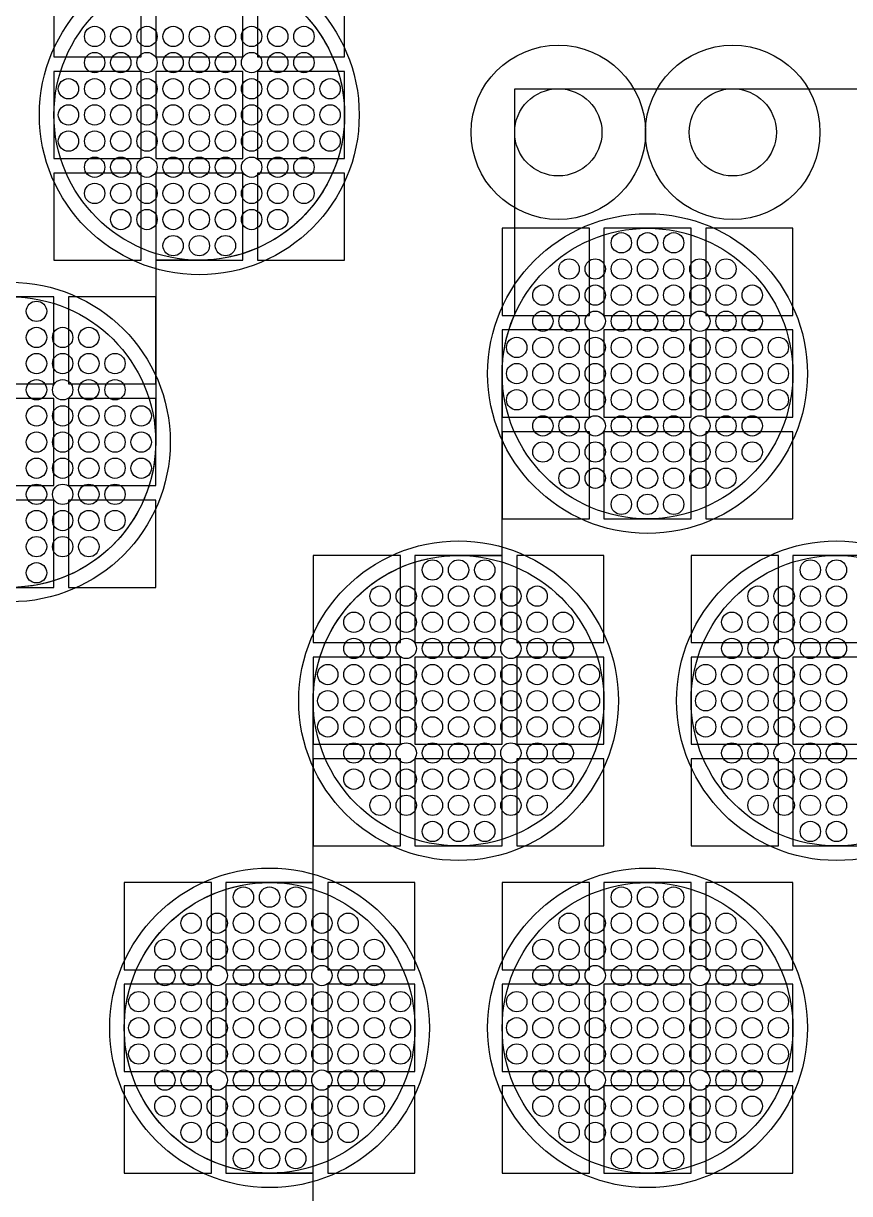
# Model space of a CAD drawing. Extents: x -49 to 54, y -38 to 38.
# Drawn here: x -27.935 to -25.093, y 10.426 to 14.453 of the extents above; entities that cross this region are included whole.
import ezdxf

# ---------------------------------------------------------------- set-up
doc = ezdxf.new("R2010")
doc.units = 0
for name, color, linetype in [('ADHESIVE_VIA_OPENINGS', 30, 'CONTINUOUS'), ('BACK_LAYER', 5, 'CONTINUOUS'), ('COND_LAYER_LOWER_ELECTRODE', 6, 'CONTINUOUS'), ('CONDUCTIVE_LAYER_BACK_LAYER', 2, 'CONTINUOUS'), ('EMITTER', 3, 'CONTINUOUS'), ('LOWER_ELECTRODE', 1, 'CONTINUOUS'), ('SUBSTRATE_VIA', 4, 'CONTINUOUS')]:
    doc.layers.add(name, color=color, linetype=linetype)

msp = doc.modelspace()

# ---------------------------------------------------------------- linework, layer by layer
at = {"layer": 'ADHESIVE_VIA_OPENINGS'}
for centre in [(-26.0953, 14.0785), (-25.4953, 14.0785)]:
    msp.add_circle(centre, 0.3, dxfattribs=at)
at = {"layer": 'BACK_LAYER'}
for points in [[(-27.8302, 14.3384), (-27.5302, 14.3384), (-27.5302, 14.6384), (-27.8302, 14.6384)], [(-27.4802, 14.3384), (-27.1802, 14.3384), (-27.1802, 14.6384), (-27.4802, 14.6384)], [(-27.1302, 14.3384), (-26.8302, 14.3384), (-26.8302, 14.6384), (-27.1302, 14.6384)], [(-27.8302, 13.9884), (-27.5302, 13.9884), (-27.5302, 14.2884), (-27.8302, 14.2884)], [(-27.4802, 13.9884), (-27.1802, 13.9884), (-27.1802, 14.2884), (-27.4802, 14.2884)], [(-27.1302, 13.9884), (-26.8302, 13.9884), (-26.8302, 14.2884), (-27.1302, 14.2884)], [(-27.8302, 13.6384), (-27.5302, 13.6384), (-27.5302, 13.9384), (-27.8302, 13.9384)], [(-27.4802, 13.6384), (-27.1802, 13.6384), (-27.1802, 13.9384), (-27.4802, 13.9384)], [(-27.1302, 13.6384), (-26.8302, 13.6384), (-26.8302, 13.9384), (-27.1302, 13.9384)], [(-26.2884, 13.4482), (-25.9884, 13.4482), (-25.9884, 13.7482), (-26.2884, 13.7482)], [(-25.9384, 13.4482), (-25.6384, 13.4482), (-25.6384, 13.7482), (-25.9384, 13.7482)], [(-25.5884, 13.4482), (-25.2884, 13.4482), (-25.2884, 13.7482), (-25.5884, 13.7482)], [(-28.1302, 13.2125), (-27.8302, 13.2125), (-27.8302, 13.5125), (-28.1302, 13.5125)], [(-27.7802, 13.2125), (-27.4802, 13.2125), (-27.4802, 13.5125), (-27.7802, 13.5125)], [(-26.2884, 13.0982), (-25.9884, 13.0982), (-25.9884, 13.3982), (-26.2884, 13.3982)], [(-25.9384, 13.0982), (-25.6384, 13.0982), (-25.6384, 13.3982), (-25.9384, 13.3982)], [(-25.5884, 13.0982), (-25.2884, 13.0982), (-25.2884, 13.3982), (-25.5884, 13.3982)], [(-28.1302, 12.8625), (-27.8302, 12.8625), (-27.8302, 13.1625), (-28.1302, 13.1625)], [(-27.7802, 12.8625), (-27.4802, 12.8625), (-27.4802, 13.1625), (-27.7802, 13.1625)], [(-26.2884, 12.7482), (-25.9884, 12.7482), (-25.9884, 13.0482), (-26.2884, 13.0482)], [(-25.9384, 12.7482), (-25.6384, 12.7482), (-25.6384, 13.0482), (-25.9384, 13.0482)], [(-25.5884, 12.7482), (-25.2884, 12.7482), (-25.2884, 13.0482), (-25.5884, 13.0482)], [(-28.1302, 12.5125), (-27.8302, 12.5125), (-27.8302, 12.8125), (-28.1302, 12.8125)], [(-27.7802, 12.5125), (-27.4802, 12.5125), (-27.4802, 12.8125), (-27.7802, 12.8125)], [(-26.9384, 12.3223), (-26.6384, 12.3223), (-26.6384, 12.6223), (-26.9384, 12.6223)], [(-26.5884, 12.3223), (-26.2884, 12.3223), (-26.2884, 12.6223), (-26.5884, 12.6223)], [(-26.2384, 12.3223), (-25.9384, 12.3223), (-25.9384, 12.6223), (-26.2384, 12.6223)], [(-25.6384, 12.3223), (-25.3384, 12.3223), (-25.3384, 12.6223), (-25.6384, 12.6223)], [(-25.2884, 12.3223), (-24.9884, 12.3223), (-24.9884, 12.6223), (-25.2884, 12.6223)], [(-26.9384, 11.9723), (-26.6384, 11.9723), (-26.6384, 12.2723), (-26.9384, 12.2723)], [(-26.5884, 11.9723), (-26.2884, 11.9723), (-26.2884, 12.2723), (-26.5884, 12.2723)], [(-26.2384, 11.9723), (-25.9384, 11.9723), (-25.9384, 12.2723), (-26.2384, 12.2723)], [(-25.6384, 11.9723), (-25.3384, 11.9723), (-25.3384, 12.2723), (-25.6384, 12.2723)], [(-25.2884, 11.9723), (-24.9884, 11.9723), (-24.9884, 12.2723), (-25.2884, 12.2723)], [(-26.9384, 11.6223), (-26.6384, 11.6223), (-26.6384, 11.9223), (-26.9384, 11.9223)], [(-26.5884, 11.6223), (-26.2884, 11.6223), (-26.2884, 11.9223), (-26.5884, 11.9223)], [(-26.2384, 11.6223), (-25.9384, 11.6223), (-25.9384, 11.9223), (-26.2384, 11.9223)], [(-25.6384, 11.6223), (-25.3384, 11.6223), (-25.3384, 11.9223), (-25.6384, 11.9223)], [(-25.2884, 11.6223), (-24.9884, 11.6223), (-24.9884, 11.9223), (-25.2884, 11.9223)], [(-27.5884, 11.1965), (-27.2884, 11.1965), (-27.2884, 11.4965), (-27.5884, 11.4965)], [(-27.2384, 11.1965), (-26.9384, 11.1965), (-26.9384, 11.4965), (-27.2384, 11.4965)], [(-26.8884, 11.1965), (-26.5884, 11.1965), (-26.5884, 11.4965), (-26.8884, 11.4965)], [(-26.2884, 11.1965), (-25.9884, 11.1965), (-25.9884, 11.4965), (-26.2884, 11.4965)], [(-25.9384, 11.1965), (-25.6384, 11.1965), (-25.6384, 11.4965), (-25.9384, 11.4965)], [(-25.5884, 11.1965), (-25.2884, 11.1965), (-25.2884, 11.4965), (-25.5884, 11.4965)], [(-27.5884, 10.8465), (-27.2884, 10.8465), (-27.2884, 11.1465), (-27.5884, 11.1465)], [(-27.2384, 10.8465), (-26.9384, 10.8465), (-26.9384, 11.1465), (-27.2384, 11.1465)], [(-26.8884, 10.8465), (-26.5884, 10.8465), (-26.5884, 11.1465), (-26.8884, 11.1465)], [(-26.2884, 10.8465), (-25.9884, 10.8465), (-25.9884, 11.1465), (-26.2884, 11.1465)], [(-25.9384, 10.8465), (-25.6384, 10.8465), (-25.6384, 11.1465), (-25.9384, 11.1465)], [(-25.5884, 10.8465), (-25.2884, 10.8465), (-25.2884, 11.1465), (-25.5884, 11.1465)], [(-27.5884, 10.4965), (-27.2884, 10.4965), (-27.2884, 10.7965), (-27.5884, 10.7965)], [(-27.2384, 10.4965), (-26.9384, 10.4965), (-26.9384, 10.7965), (-27.2384, 10.7965)], [(-26.8884, 10.4965), (-26.5884, 10.4965), (-26.5884, 10.7965), (-26.8884, 10.7965)], [(-26.2884, 10.4965), (-25.9884, 10.4965), (-25.9884, 10.7965), (-26.2884, 10.7965)], [(-25.9384, 10.4965), (-25.6384, 10.4965), (-25.6384, 10.7965), (-25.9384, 10.7965)], [(-25.5884, 10.4965), (-25.2884, 10.4965), (-25.2884, 10.7965), (-25.5884, 10.7965)]]:
    msp.add_lwpolyline(points, close=True, dxfattribs=at)
at = {"layer": 'COND_LAYER_LOWER_ELECTRODE'}
for centre in [(-27.3302, 14.1384), (-25.7884, 13.2482), (-27.9802, 13.0125), (-26.4384, 12.1223), (-25.1384, 12.1223), (-27.0884, 10.9965), (-25.7884, 10.9965)]:
    msp.add_circle(centre, 0.55, dxfattribs=at)
at = {"layer": 'CONDUCTIVE_LAYER_BACK_LAYER'}
for points in [[(-26.9529, 14.4665), (-26.9402, 14.4512), (-26.9281, 14.4355), (-26.9166, 14.4192), (-26.9057, 14.4026), (-26.8956, 14.3855), (-26.8861, 14.368), (-26.8773, 14.3502), (-26.8692, 14.332), (-26.8619, 14.3135), (-26.8553, 14.2948), (-26.8495, 14.2758), (-26.8444, 14.2565), (-26.8401, 14.2371), (-26.8365, 14.2176), (-26.8338, 14.1979), (-26.8318, 14.1781), (-26.8306, 14.1582), (-26.8302, 14.1384), (-26.8306, 14.1185), (-26.8318, 14.0986), (-26.8338, 14.0789), (-26.8365, 14.0592), (-26.8401, 14.0396), (-26.8444, 14.0202), (-26.8495, 14.001), (-26.8553, 13.982), (-26.8619, 13.9632), (-26.8692, 13.9447), (-26.8773, 13.9266), (-26.8861, 13.9087), (-26.8956, 13.8912), (-26.9057, 13.8742), (-26.9166, 13.8575), (-26.9281, 13.8413), (-26.9402, 13.8255), (-26.9529, 13.8103), (-26.9663, 13.7955), (-26.9802, 13.7813), (-26.9947, 13.7677), (-27.0097, 13.7546), (-27.0252, 13.7422), (-27.0412, 13.7304), (-27.0576, 13.7192), (-27.0745, 13.7087), (-27.0918, 13.6989), (-27.1094, 13.6897), (-27.1275, 13.6813), (-27.1458, 13.6736), (-27.1644, 13.6667), (-27.1833, 13.6604), (-27.2024, 13.655), (-27.2217, 13.6503), (-27.2412, 13.6463), (-27.2609, 13.6432), (-27.2806, 13.6408), (-27.3004, 13.6393), (-27.3203, 13.6385), (-27.4802, 13.6385), (-27.4802, 13.0125), (-27.4806, 12.9927), (-27.4818, 12.9728), (-27.4838, 12.953), (-27.4865, 12.9333), (-27.4901, 12.9138), (-27.4944, 12.8944), (-27.4995, 12.8751), (-27.5053, 12.8561), (-27.5119, 12.8374), (-27.5192, 12.8189), (-27.5273, 12.8007), (-27.5361, 12.7829), (-27.5456, 12.7654), (-27.5557, 12.7483), (-27.5666, 12.7317), (-27.5781, 12.7154), (-27.5902, 12.6997), (-27.6029, 12.6844), (-27.6163, 12.6697), (-27.6302, 12.6555), (-27.6447, 12.6418), (-27.6597, 12.6288), (-27.6752, 12.6164), (-27.6912, 12.6045), (-27.7076, 12.5934), (-27.7245, 12.5829), (-27.7418, 12.573), (-27.7594, 12.5639), (-27.7775, 12.5555), (-27.7958, 12.5478), (-27.8144, 12.5408), (-27.8333, 12.5346), (-27.8524, 12.5291), (-27.8717, 12.5244), (-27.8912, 12.5205), (-27.9109, 12.5174), (-27.9306, 12.515), (-27.9504, 12.5134)], [(-26.9384, 9.8707), (-26.9384, 10.4966), (-27.0983, 10.4966), (-27.1182, 10.4974), (-27.138, 10.499), (-27.1577, 10.5013), (-27.1774, 10.5045), (-27.1969, 10.5084), (-27.2162, 10.5131), (-27.2353, 10.5186), (-27.2542, 10.5248), (-27.2728, 10.5318), (-27.2911, 10.5395), (-27.3091, 10.5479), (-27.3268, 10.557), (-27.3441, 10.5668), (-27.361, 10.5773), (-27.3774, 10.5885), (-27.3934, 10.6003), (-27.4089, 10.6128), (-27.4239, 10.6258), (-27.4384, 10.6395), (-27.4523, 10.6537), (-27.4656, 10.6684), (-27.4784, 10.6837), (-27.4905, 10.6994), (-27.502, 10.7156), (-27.5129, 10.7323), (-27.523, 10.7494), (-27.5325, 10.7669), (-27.5413, 10.7847), (-27.5493, 10.8029), (-27.5567, 10.8213), (-27.5633, 10.8401), (-27.5691, 10.8591), (-27.5742, 10.8783), (-27.5785, 10.8977), (-27.5821, 10.9173), (-27.5848, 10.937), (-27.5868, 10.9568), (-27.588, 10.9766), (-27.5884, 10.9965), (-27.588, 11.0164), (-27.5868, 11.0362), (-27.5848, 11.056), (-27.5821, 11.0757), (-27.5785, 11.0953), (-27.5742, 11.1147), (-27.5691, 11.1339), (-27.5633, 11.1529), (-27.5567, 11.1717), (-27.5493, 11.1901), (-27.5413, 11.2083), (-27.5325, 11.2262), (-27.523, 11.2436), (-27.5129, 11.2607), (-27.502, 11.2774), (-27.4905, 11.2936), (-27.4784, 11.3094), (-27.4656, 11.3246), (-27.4523, 11.3394), (-27.4384, 11.3536), (-27.4239, 11.3672), (-27.4089, 11.3802), (-27.3934, 11.3927), (-27.3774, 11.4045), (-27.361, 11.4157), (-27.3441, 11.4262), (-27.3268, 11.436), (-27.3091, 11.4451), (-27.2911, 11.4535), (-27.2728, 11.4612), (-27.2542, 11.4682), (-27.2353, 11.4744), (-27.2162, 11.4799), (-27.1969, 11.4846), (-27.1774, 11.4885), (-27.1577, 11.4917), (-27.138, 11.494), (-27.1182, 11.4956), (-27.0983, 11.4964), (-26.9384, 11.4964), (-26.9384, 12.1223), (-26.938, 12.1422), (-26.9368, 12.1621), (-26.9348, 12.1818), (-26.9321, 12.2015), (-26.9285, 12.2211), (-26.9242, 12.2405), (-26.9191, 12.2597), (-26.9133, 12.2787), (-26.9067, 12.2975), (-26.8993, 12.316), (-26.8913, 12.3341), (-26.8825, 12.352), (-26.873, 12.3695), (-26.8629, 12.3865), (-26.852, 12.4032), (-26.8405, 12.4194), (-26.8284, 12.4352), (-26.8156, 12.4505), (-26.8023, 12.4652), (-26.7884, 12.4794), (-26.7739, 12.493), (-26.7589, 12.5061), (-26.7434, 12.5185), (-26.7274, 12.5303), (-26.711, 12.5415), (-26.6941, 12.552), (-26.6768, 12.5618), (-26.6591, 12.571), (-26.6411, 12.5794), (-26.6228, 12.5871), (-26.6042, 12.594), (-26.5853, 12.6003), (-26.5662, 12.6057), (-26.5469, 12.6104), (-26.5274, 12.6144), (-26.5077, 12.6175), (-26.488, 12.6199), (-26.4682, 12.6214), (-26.4483, 12.6222), (-26.2884, 12.6222), (-26.2884, 13.2482), (-26.288, 13.268), (-26.2868, 13.2879), (-26.2848, 13.3077), (-26.2821, 13.3274), (-26.2785, 13.3469), (-26.2742, 13.3663), (-26.2691, 13.3856), (-26.2633, 13.4046), (-26.2567, 13.4233), (-26.2493, 13.4418), (-26.2453, 13.4509), (-26.2453, 14.2285), (-24.4884, 14.2285)]]:
    msp.add_lwpolyline(points, dxfattribs=at)
at = {"layer": 'EMITTER'}
for centre in [(-27.3302, 14.1384), (-25.7884, 13.2482), (-27.9802, 13.0125), (-26.4384, 12.1223), (-25.1384, 12.1223), (-27.0884, 10.9965), (-25.7884, 10.9965)]:
    msp.add_circle(centre, 0.5, dxfattribs=at)
at = {"layer": 'LOWER_ELECTRODE'}
for centre in [(-27.6902, 14.4084), (-27.6002, 14.4084), (-27.5102, 14.4084), (-27.4202, 14.4084), (-27.3302, 14.4084), (-27.2402, 14.4084), (-27.1502, 14.4084), (-27.0602, 14.4084), (-26.9702, 14.4084), (-27.6902, 14.3184), (-27.6002, 14.3184), (-27.5102, 14.3184), (-27.4202, 14.3184), (-27.3302, 14.3184), (-27.2402, 14.3184), (-27.1502, 14.3184), (-27.0602, 14.3184), (-26.9702, 14.3184), (-27.7802, 14.2284), (-27.6902, 14.2284), (-27.6002, 14.2284), (-27.5102, 14.2284), (-27.4202, 14.2284), (-27.3302, 14.2284), (-27.2402, 14.2284), (-27.1502, 14.2284), (-27.0602, 14.2284), (-26.9702, 14.2284), (-26.8802, 14.2284), (-27.7802, 14.1384), (-27.6902, 14.1384), (-27.6002, 14.1384), (-27.5102, 14.1384), (-27.4202, 14.1384), (-27.3302, 14.1384), (-27.2402, 14.1384), (-27.1502, 14.1384), (-27.0602, 14.1384), (-26.9702, 14.1384), (-26.8802, 14.1384), (-27.7802, 14.0484), (-27.6902, 14.0484), (-27.6002, 14.0484), (-27.5102, 14.0484), (-27.4202, 14.0484), (-27.3302, 14.0484), (-27.2402, 14.0484), (-27.1502, 14.0484), (-27.0602, 14.0484), (-26.9702, 14.0484), (-26.8802, 14.0484), (-27.6902, 13.9584), (-27.6002, 13.9584), (-27.5102, 13.9584), (-27.4202, 13.9584), (-27.3302, 13.9584), (-27.2402, 13.9584), (-27.1502, 13.9584), (-27.0602, 13.9584), (-26.9702, 13.9584), (-27.6902, 13.8684), (-27.6002, 13.8684), (-27.5102, 13.8684), (-27.4202, 13.8684), (-27.3302, 13.8684), (-27.2402, 13.8684), (-27.1502, 13.8684), (-27.0602, 13.8684), (-26.9702, 13.8684), (-27.6002, 13.7784), (-27.5102, 13.7784), (-27.4202, 13.7784), (-27.3302, 13.7784), (-27.2402, 13.7784), (-27.1502, 13.7784), (-27.0602, 13.7784), (-27.4202, 13.6884), (-27.3302, 13.6884), (-27.2402, 13.6884), (-25.8784, 13.6982), (-25.7884, 13.6982), (-25.6984, 13.6982), (-26.0584, 13.6082), (-25.9684, 13.6082), (-25.8784, 13.6082), (-25.7884, 13.6082), (-25.6984, 13.6082), (-25.6084, 13.6082), (-25.5184, 13.6082), (-26.1484, 13.5182), (-26.0584, 13.5182), (-25.9684, 13.5182), (-25.8784, 13.5182), (-25.7884, 13.5182), (-25.6984, 13.5182), (-25.6084, 13.5182), (-25.5184, 13.5182), (-25.4284, 13.5182), (-27.8902, 13.4625), (-26.1484, 13.4282), (-26.0584, 13.4282), (-25.9684, 13.4282), (-25.8784, 13.4282), (-25.7884, 13.4282), (-25.6984, 13.4282), (-25.6084, 13.4282), (-25.5184, 13.4282), (-25.4284, 13.4282), (-27.8902, 13.3725), (-27.8002, 13.3725), (-27.7102, 13.3725), (-26.2384, 13.3382), (-26.1484, 13.3382), (-26.0584, 13.3382), (-25.9684, 13.3382), (-25.8784, 13.3382), (-25.7884, 13.3382), (-25.6984, 13.3382), (-25.6084, 13.3382), (-25.5184, 13.3382), (-25.4284, 13.3382), (-25.3384, 13.3382), (-27.8902, 13.2825), (-27.8002, 13.2825), (-27.7102, 13.2825), (-27.6202, 13.2825), (-26.2384, 13.2482), (-26.1484, 13.2482), (-26.0584, 13.2482), (-25.9684, 13.2482), (-25.8784, 13.2482), (-25.7884, 13.2482), (-25.6984, 13.2482), (-25.6084, 13.2482), (-25.5184, 13.2482), (-25.4284, 13.2482), (-25.3384, 13.2482), (-27.8902, 13.1925), (-27.8002, 13.1925), (-27.7102, 13.1925), (-27.6202, 13.1925), (-26.2384, 13.1582), (-26.1484, 13.1582), (-26.0584, 13.1582), (-25.9684, 13.1582), (-25.8784, 13.1582), (-25.7884, 13.1582), (-25.6984, 13.1582), (-25.6084, 13.1582), (-25.5184, 13.1582), (-25.4284, 13.1582), (-25.3384, 13.1582), (-27.8902, 13.1025), (-27.8002, 13.1025), (-27.7102, 13.1025), (-27.6202, 13.1025), (-27.5302, 13.1025), (-26.1484, 13.0682), (-26.0584, 13.0682), (-25.9684, 13.0682), (-25.8784, 13.0682), (-25.7884, 13.0682), (-25.6984, 13.0682), (-25.6084, 13.0682), (-25.5184, 13.0682), (-25.4284, 13.0682), (-27.8902, 13.0125), (-27.8002, 13.0125), (-27.7102, 13.0125), (-27.6202, 13.0125), (-27.5302, 13.0125), (-26.1484, 12.9782), (-26.0584, 12.9782), (-25.9684, 12.9782), (-25.8784, 12.9782), (-25.7884, 12.9782), (-25.6984, 12.9782), (-25.6084, 12.9782), (-25.5184, 12.9782), (-25.4284, 12.9782), (-27.8902, 12.9225), (-27.8002, 12.9225), (-27.7102, 12.9225), (-27.6202, 12.9225), (-27.5302, 12.9225), (-26.0584, 12.8882), (-25.9684, 12.8882), (-25.8784, 12.8882), (-25.7884, 12.8882), (-25.6984, 12.8882), (-25.6084, 12.8882), (-25.5184, 12.8882), (-27.8902, 12.8325), (-27.8002, 12.8325), (-27.7102, 12.8325), (-27.6202, 12.8325), (-25.8784, 12.7982), (-25.7884, 12.7982), (-25.6984, 12.7982), (-27.8902, 12.7425), (-27.8002, 12.7425), (-27.7102, 12.7425), (-27.6202, 12.7425), (-27.8902, 12.6525), (-27.8002, 12.6525), (-27.7102, 12.6525), (-26.5284, 12.5723), (-26.4384, 12.5723), (-26.3484, 12.5723), (-25.2284, 12.5723), (-25.1384, 12.5723), (-27.8902, 12.5625), (-26.7084, 12.4823), (-26.6184, 12.4823), (-26.5284, 12.4823), (-26.4384, 12.4823), (-26.3484, 12.4823), (-26.2584, 12.4823), (-26.1684, 12.4823), (-25.4084, 12.4823), (-25.3184, 12.4823), (-25.2284, 12.4823), (-25.1384, 12.4823), (-26.7984, 12.3923), (-26.7084, 12.3923), (-26.6184, 12.3923), (-26.5284, 12.3923), (-26.4384, 12.3923), (-26.3484, 12.3923), (-26.2584, 12.3923), (-26.1684, 12.3923), (-26.0784, 12.3923), (-25.4984, 12.3923), (-25.4084, 12.3923), (-25.3184, 12.3923), (-25.2284, 12.3923), (-25.1384, 12.3923), (-26.7984, 12.3023), (-26.7084, 12.3023), (-26.6184, 12.3023), (-26.5284, 12.3023), (-26.4384, 12.3023), (-26.3484, 12.3023), (-26.2584, 12.3023), (-26.1684, 12.3023), (-26.0784, 12.3023), (-25.4984, 12.3023), (-25.4084, 12.3023), (-25.3184, 12.3023), (-25.2284, 12.3023), (-25.1384, 12.3023), (-26.8884, 12.2123), (-26.7984, 12.2123), (-26.7084, 12.2123), (-26.6184, 12.2123), (-26.5284, 12.2123), (-26.4384, 12.2123), (-26.3484, 12.2123), (-26.2584, 12.2123), (-26.1684, 12.2123), (-26.0784, 12.2123), (-25.9884, 12.2123), (-25.5884, 12.2123), (-25.4984, 12.2123), (-25.4084, 12.2123), (-25.3184, 12.2123), (-25.2284, 12.2123), (-25.1384, 12.2123), (-26.8884, 12.1223), (-26.7984, 12.1223), (-26.7084, 12.1223), (-26.6184, 12.1223), (-26.5284, 12.1223), (-26.4384, 12.1223), (-26.3484, 12.1223), (-26.2584, 12.1223), (-26.1684, 12.1223), (-26.0784, 12.1223), (-25.9884, 12.1223), (-25.5884, 12.1223), (-25.4984, 12.1223), (-25.4084, 12.1223), (-25.3184, 12.1223), (-25.2284, 12.1223), (-25.1384, 12.1223), (-26.8884, 12.0323), (-26.7984, 12.0323), (-26.7084, 12.0323), (-26.6184, 12.0323), (-26.5284, 12.0323), (-26.4384, 12.0323), (-26.3484, 12.0323), (-26.2584, 12.0323), (-26.1684, 12.0323), (-26.0784, 12.0323), (-25.9884, 12.0323), (-25.5884, 12.0323), (-25.4984, 12.0323), (-25.4084, 12.0323), (-25.3184, 12.0323), (-25.2284, 12.0323), (-25.1384, 12.0323), (-26.7984, 11.9423), (-26.7084, 11.9423), (-26.6184, 11.9423), (-26.5284, 11.9423), (-26.4384, 11.9423), (-26.3484, 11.9423), (-26.2584, 11.9423), (-26.1684, 11.9423), (-26.0784, 11.9423), (-25.4984, 11.9423), (-25.4084, 11.9423), (-25.3184, 11.9423), (-25.2284, 11.9423), (-25.1384, 11.9423), (-26.7984, 11.8523), (-26.7084, 11.8523), (-26.6184, 11.8523), (-26.5284, 11.8523), (-26.4384, 11.8523), (-26.3484, 11.8523), (-26.2584, 11.8523), (-26.1684, 11.8523), (-26.0784, 11.8523), (-25.4984, 11.8523), (-25.4084, 11.8523), (-25.3184, 11.8523), (-25.2284, 11.8523), (-25.1384, 11.8523), (-26.7084, 11.7623), (-26.6184, 11.7623), (-26.5284, 11.7623), (-26.4384, 11.7623), (-26.3484, 11.7623), (-26.2584, 11.7623), (-26.1684, 11.7623), (-25.4084, 11.7623), (-25.3184, 11.7623), (-25.2284, 11.7623), (-25.1384, 11.7623), (-26.5284, 11.6723), (-26.4384, 11.6723), (-26.3484, 11.6723), (-25.2284, 11.6723), (-25.1384, 11.6723), (-27.1784, 11.4465), (-27.0884, 11.4465), (-26.9984, 11.4465), (-25.8784, 11.4465), (-25.7884, 11.4465), (-25.6984, 11.4465), (-27.3584, 11.3565), (-27.2684, 11.3565), (-27.1784, 11.3565), (-27.0884, 11.3565), (-26.9984, 11.3565), (-26.9084, 11.3565), (-26.8184, 11.3565), (-26.0584, 11.3565), (-25.9684, 11.3565), (-25.8784, 11.3565), (-25.7884, 11.3565), (-25.6984, 11.3565), (-25.6084, 11.3565), (-25.5184, 11.3565), (-27.4484, 11.2665), (-27.3584, 11.2665), (-27.2684, 11.2665), (-27.1784, 11.2665), (-27.0884, 11.2665), (-26.9984, 11.2665), (-26.9084, 11.2665), (-26.8184, 11.2665), (-26.7284, 11.2665), (-26.1484, 11.2665), (-26.0584, 11.2665), (-25.9684, 11.2665), (-25.8784, 11.2665), (-25.7884, 11.2665), (-25.6984, 11.2665), (-25.6084, 11.2665), (-25.5184, 11.2665), (-25.4284, 11.2665), (-27.4484, 11.1765), (-27.3584, 11.1765), (-27.2684, 11.1765), (-27.1784, 11.1765), (-27.0884, 11.1765), (-26.9984, 11.1765), (-26.9084, 11.1765), (-26.8184, 11.1765), (-26.7284, 11.1765), (-26.1484, 11.1765), (-26.0584, 11.1765), (-25.9684, 11.1765), (-25.8784, 11.1765), (-25.7884, 11.1765), (-25.6984, 11.1765), (-25.6084, 11.1765), (-25.5184, 11.1765), (-25.4284, 11.1765), (-27.5384, 11.0865), (-27.4484, 11.0865), (-27.3584, 11.0865), (-27.2684, 11.0865), (-27.1784, 11.0865), (-27.0884, 11.0865), (-26.9984, 11.0865), (-26.9084, 11.0865), (-26.8184, 11.0865), (-26.7284, 11.0865), (-26.6384, 11.0865), (-26.2384, 11.0865), (-26.1484, 11.0865), (-26.0584, 11.0865), (-25.9684, 11.0865), (-25.8784, 11.0865), (-25.7884, 11.0865), (-25.6984, 11.0865), (-25.6084, 11.0865), (-25.5184, 11.0865), (-25.4284, 11.0865), (-25.3384, 11.0865), (-27.5384, 10.9965), (-27.4484, 10.9965), (-27.3584, 10.9965), (-27.2684, 10.9965), (-27.1784, 10.9965), (-27.0884, 10.9965), (-26.9984, 10.9965), (-26.9084, 10.9965), (-26.8184, 10.9965), (-26.7284, 10.9965), (-26.6384, 10.9965), (-26.2384, 10.9965), (-26.1484, 10.9965), (-26.0584, 10.9965), (-25.9684, 10.9965), (-25.8784, 10.9965), (-25.7884, 10.9965), (-25.6984, 10.9965), (-25.6084, 10.9965), (-25.5184, 10.9965), (-25.4284, 10.9965), (-25.3384, 10.9965), (-27.5384, 10.9065), (-27.4484, 10.9065), (-27.3584, 10.9065), (-27.2684, 10.9065), (-27.1784, 10.9065), (-27.0884, 10.9065), (-26.9984, 10.9065), (-26.9084, 10.9065), (-26.8184, 10.9065), (-26.7284, 10.9065), (-26.6384, 10.9065), (-26.2384, 10.9065), (-26.1484, 10.9065), (-26.0584, 10.9065), (-25.9684, 10.9065), (-25.8784, 10.9065), (-25.7884, 10.9065), (-25.6984, 10.9065), (-25.6084, 10.9065), (-25.5184, 10.9065), (-25.4284, 10.9065), (-25.3384, 10.9065), (-27.4484, 10.8165), (-27.3584, 10.8165), (-27.2684, 10.8165), (-27.1784, 10.8165), (-27.0884, 10.8165), (-26.9984, 10.8165), (-26.9084, 10.8165), (-26.8184, 10.8165), (-26.7284, 10.8165), (-26.1484, 10.8165), (-26.0584, 10.8165), (-25.9684, 10.8165), (-25.8784, 10.8165), (-25.7884, 10.8165), (-25.6984, 10.8165), (-25.6084, 10.8165), (-25.5184, 10.8165), (-25.4284, 10.8165), (-27.4484, 10.7265), (-27.3584, 10.7265), (-27.2684, 10.7265), (-27.1784, 10.7265), (-27.0884, 10.7265), (-26.9984, 10.7265), (-26.9084, 10.7265), (-26.8184, 10.7265), (-26.7284, 10.7265), (-26.1484, 10.7265), (-26.0584, 10.7265), (-25.9684, 10.7265), (-25.8784, 10.7265), (-25.7884, 10.7265), (-25.6984, 10.7265), (-25.6084, 10.7265), (-25.5184, 10.7265), (-25.4284, 10.7265), (-27.3584, 10.6365), (-27.2684, 10.6365), (-27.1784, 10.6365), (-27.0884, 10.6365), (-26.9984, 10.6365), (-26.9084, 10.6365), (-26.8184, 10.6365), (-26.0584, 10.6365), (-25.9684, 10.6365), (-25.8784, 10.6365), (-25.7884, 10.6365), (-25.6984, 10.6365), (-25.6084, 10.6365), (-25.5184, 10.6365), (-27.1784, 10.5465), (-27.0884, 10.5465), (-26.9984, 10.5465), (-25.8784, 10.5465), (-25.7884, 10.5465), (-25.6984, 10.5465)]:
    msp.add_circle(centre, 0.035, dxfattribs=at)
at = {"layer": 'SUBSTRATE_VIA'}
for centre in [(-26.0953, 14.0785), (-25.4953, 14.0785)]:
    msp.add_circle(centre, 0.15, dxfattribs=at)

doc.saveas('drawing.dxf')
